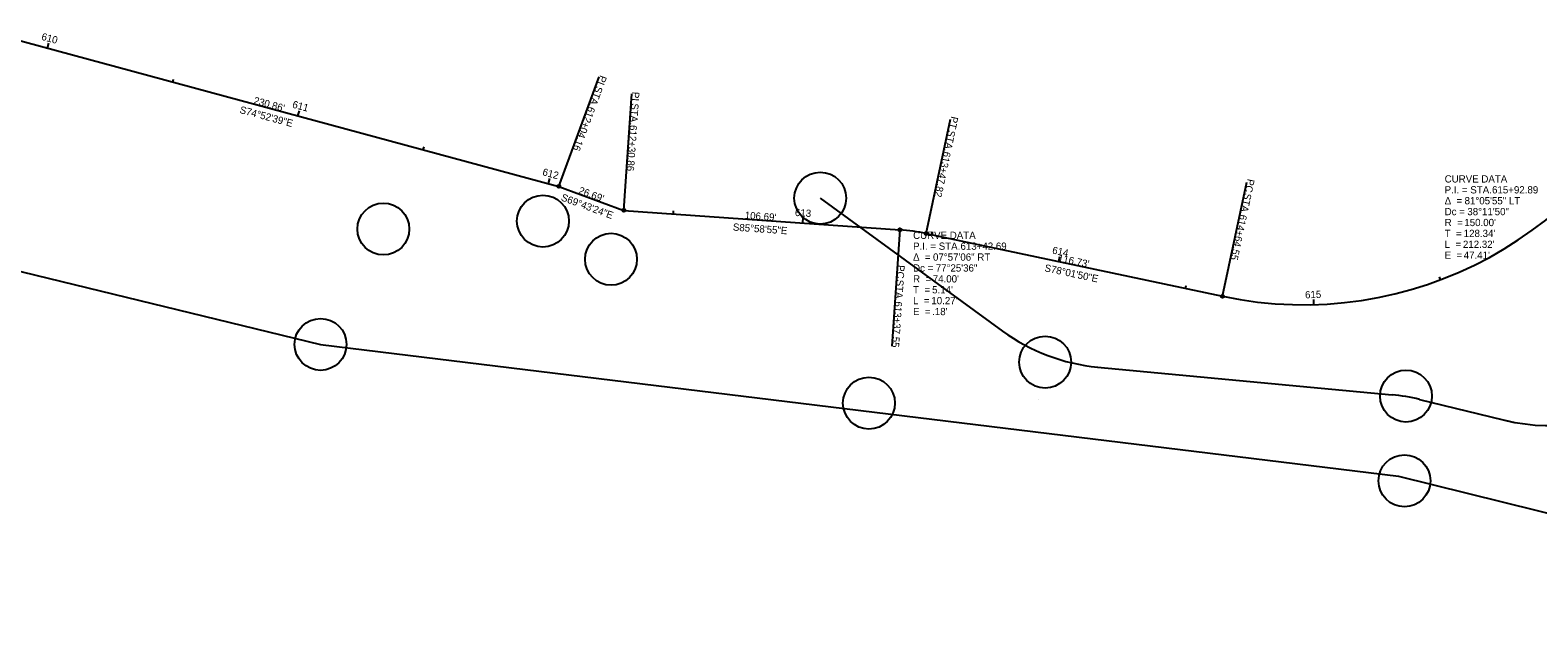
# Model space of a CAD drawing. Extents: x 1439073 to 1441426, y 421400 to 422599.
# Drawn here: x 1440299 to 1440880, y 421714 to 421944 of the extents above; entities that cross this region are included whole.
import ezdxf

# ---------------------------------------------------------------- set-up
doc = ezdxf.new("R2010")
doc.units = 0
for name, color, linetype in [('BD_X_Building', 7, 'Continuous'), ('Default', 7, 'Continuous'), ('DR_X_Cells', 7, 'Continuous'), ('DT_X_Contour_Text', 7, 'Continuous'), ('GE_P_Alignment', 7, 'Continuous'), ('LT_X_Poles', 7, 'Continuous'), ('PV_X_Field_Drive', 7, 'Continuous'), ('RD_X_Gate', 7, 'Continuous'), ('RD_X_GR_Rt', 7, 'Continuous'), ('RD_X_RR_2', 7, 'Continuous'), ('VG_X_Tree_Line_Rt', 7, 'Continuous')]:
    doc.layers.add(name, color=color, linetype=linetype)

msp = doc.modelspace()

# ---------------------------------------------------------------- linework, layer by layer
at = {"layer": 'Default'}
for p, q in [((1440603.33, 421878.91), (1440673.6, 421827.67)), ((1440710.27, 421813.79), (1440823.74, 421803.12)), ((1440834.36, 421801.33), (1440870.76, 421792.45))]:
    msp.add_line(p, q, dxfattribs=at)
for centre, start, end in [((1440884.75, 421865.21), 256.28893, 353.7439), ((1440717.2, 421887.46), 233.90392, 264.62858), ((1440816.82, 421729.44), 76.28893, 84.62858)]:
    msp.add_arc(centre, 74, start, end, dxfattribs=at)
at = {"layer": 'DR_X_Cells'}
for centre in [(1440410.72, 421822.52), (1440622.1, 421799.9), (1440828.54, 421769.94)]:
    msp.add_circle(centre, 10, dxfattribs=at)
at = {"layer": 'DT_X_Contour_Text'}
for p, q in [((1440527.61, 421874.18), (1440634.04, 421866.71)), ((1440644.2, 421865.28), (1440758.4, 421841.07))]:
    msp.add_line(p, q, dxfattribs=at)
for centre, radius, start, end in [((1440789.51, 421987.81), 150, 258.03046, 339.1292), ((1440628.85, 421792.89), 74, 78.03046, 85.98201)]:
    msp.add_arc(centre, radius, start, end, dxfattribs=at)
at = {"layer": 'GE_P_Alignment'}
for p, q in [((1440279.71, 421943.66), (1440502.57, 421883.44)), ((1440502.57, 421883.44), (1440527.61, 421874.18)), ((1440527.61, 421874.18), (1440634.04, 421866.71)), ((1440644.2, 421865.28), (1440758.4, 421841.07))]:
    msp.add_line(p, q, dxfattribs=at)
for centre, radius, start, end in [((1440789.51, 421987.81), 150, 258.03046, 339.1292), ((1440628.85, 421792.89), 74, 78.03046, 85.98201)]:
    msp.add_arc(centre, radius, start, end, dxfattribs=at)
at = {"layer": 'LT_X_Poles'}
for p, q in [((1440191.42, 421875.8), (1440410.72, 421822.52)), ((1440191.42, 421875.8), (1440410.72, 421822.52)), ((1440410.72, 421822.52), (1440826.21, 421771.75)), ((1440410.72, 421822.52), (1440826.21, 421771.75)), ((1440826.21, 421771.75), (1441057.87, 421714.42)), ((1440826.21, 421771.75), (1441057.87, 421714.42))]:
    msp.add_line(p, q, dxfattribs=at)
at = {"layer": 'PV_X_Field_Drive'}
for p, q in [((1440502.57, 421883.44), (1440518.16, 421925.65)), ((1440527.61, 421874.18), (1440530.76, 421919.07)), ((1440644.2, 421865.28), (1440653.53, 421909.3)), ((1440758.4, 421841.07), (1440767.73, 421885.09)), ((1440634.04, 421866.71), (1440630.88, 421821.82))]:
    msp.add_line(p, q, dxfattribs=at)
for centre in [(1440502.57, 421883.44), (1440527.61, 421874.18), (1440634.04, 421866.71), (1440644.2, 421865.28), (1440758.4, 421841.07)]:
    msp.add_circle(centre, 0.6, dxfattribs=at)
at = {"layer": 'RD_X_GR_Rt'}
for p, q in [((1440305.48, 421936.7), (1440306, 421938.63)), ((1440353.75, 421923.65), (1440354.06, 421924.81)), ((1440402.02, 421910.61), (1440402.54, 421912.54)), ((1440450.28, 421897.57), (1440450.6, 421898.72)), ((1440498.55, 421884.52), (1440499.07, 421886.45)), ((1440546.71, 421872.84), (1440546.79, 421874.04)), ((1440596.58, 421869.34), (1440596.72, 421871.33)), ((1440646.34, 421864.83), (1440646.59, 421866)), ((1440695.25, 421854.46), (1440695.66, 421856.42)), ((1440744.16, 421844.09), (1440744.41, 421845.26)), ((1440842.45, 421847.47), (1440842.03, 421848.59)), ((1440793.62, 421837.87), (1440793.56, 421839.87))]:
    msp.add_line(p, q, dxfattribs=at)
at = {"layer": 'VG_X_Tree_Line_Rt'}
msp.add_line((1440687.31, 421801.27), (1440687.31, 421801.27), dxfattribs=at)
for centre in [(1440603.33, 421878.91), (1440496.44, 421870.06), (1440434.92, 421867), (1440522.68, 421855.35), (1440690.03, 421815.69), (1440829.11, 421802.61)]:
    msp.add_circle(centre, 10, dxfattribs=at)

# ---------------------------------------------------------------- texts
at = {"layer": 'BD_X_Building'}
for s, rotation, p in [('S74°52\'39"E', 344.87745, (1440379.33, 421911.77)), ('S69°43\'24"E', 339.72328, (1440503.17, 421878.1)), ('S85°58\'55"E', 355.98201, (1440569.58, 421866.42)), ('S78°01\'50"E', 348.03046, (1440689.6, 421850.75))]:
    msp.add_text(s, height=2.8, rotation=rotation, dxfattribs=at).set_placement(p)
at = {"layer": 'PV_X_Field_Drive'}
for s, rotation, p in [('PI', 249.72328, (1440518.52, 421926.48)), (' STA. ', 249.72328, (1440517.34, 421923.3)), (' STA. ', 265.98201, (1440530.63, 421916.59)), ('PI', 265.98201, (1440530.87, 421919.97)), ('612+04.16', 249.72328, (1440514.07, 421914.43)), ('PT', 258.03046, (1440653.85, 421910.6)), ('612+30.86', 265.98201, (1440529.97, 421907.16)), (' STA. ', 258.03046, (1440652.94, 421906.29)), ('613+47.82', 258.03046, (1440650.98, 421897.04)), ('PC', 258.03046, (1440768.07, 421886.5)), (' STA. ', 258.03046, (1440767.12, 421882.02)), ('614+64.55', 258.03046, (1440765.16, 421872.77)), ('PC', 265.98201, (1440633.13, 421853.19)), (' STA. ', 265.98201, (1440632.81, 421848.61)), ('613+37.55', 265.98201, (1440632.15, 421839.19))]:
    msp.add_text(s, height=2.8, rotation=rotation, dxfattribs=at).set_placement(p)
at = {"layer": 'RD_X_Gate'}
for s, p in [('CURVE DATA', (1440844.03, 421884.92)), ('P.I. = STA. ', (1440844.03, 421880.72)), ('615+92.89', (1440862.3, 421880.72)), ('Δ  = ', (1440844.03, 421876.52)), ('Dc = ', (1440844.03, 421872.32)), ('81°05\'55" LT', (1440851.71, 421876.52)), ('38°11\'50"', (1440852.77, 421872.32)), ('R  = ', (1440844.03, 421868.12)), ("150.00'", (1440851.61, 421868.12)), ('CURVE DATA', (1440639.12, 421863.2)), ('T  = ', (1440844.03, 421863.92)), ('L  = ', (1440844.03, 421859.72)), ("212.32'", (1440851.07, 421859.72)), ("128.34'", (1440851.37, 421863.92)), ('Δ  = ', (1440639.12, 421854.8)), ('P.I. = STA. ', (1440639.12, 421859)), ('07°57\'06" RT', (1440646.8, 421854.8)), ('613+42.69', (1440657.39, 421859)), ('E  = ', (1440844.03, 421855.52)), ("47.41'", (1440851.37, 421855.52)), ('Dc = ', (1440639.12, 421850.6)), ('77°25\'36"', (1440647.86, 421850.6)), ('T  = ', (1440639.12, 421842.2)), ('R  = ', (1440639.12, 421846.4)), ("5.14'", (1440646.46, 421842.2)), ("74.00'", (1440646.7, 421846.4)), ('L  = ', (1440639.12, 421838)), ("10.27'", (1440646.16, 421838)), ('E  = ', (1440639.12, 421833.8)), (".18'", (1440646.46, 421833.8))]:
    msp.add_text(s, height=2.8, dxfattribs=at).set_placement(p)
at = {"layer": 'RD_X_GR_Rt'}
for s, rotation, p in [('610', 344.87745, (1440302.9, 421939.98)), ('611', 344.87745, (1440399.63, 421913.84)), ('612', 344.87745, (1440496.04, 421887.79)), ('613', 355.98201, (1440593.5, 421872.06)), ('614', 348.03046, (1440692.57, 421857.58)), ('615', 1.57107, (1440790.25, 421840.28))]:
    msp.add_text(s, height=2.8, rotation=rotation, dxfattribs=at).set_placement(p)
at = {"layer": 'RD_X_RR_2'}
for s, rotation, p in [("230.86'", 344.87745, (1440384.7, 421915.33)), ("26.69'", 339.72328, (1440509.89, 421880.78)), ("106.69'", 355.98201, (1440574.16, 421870.96)), ("116.73'", 348.03046, (1440694.77, 421854.6))]:
    msp.add_text(s, height=2.8, rotation=rotation, dxfattribs=at).set_placement(p)

doc.saveas('drawing.dxf')
